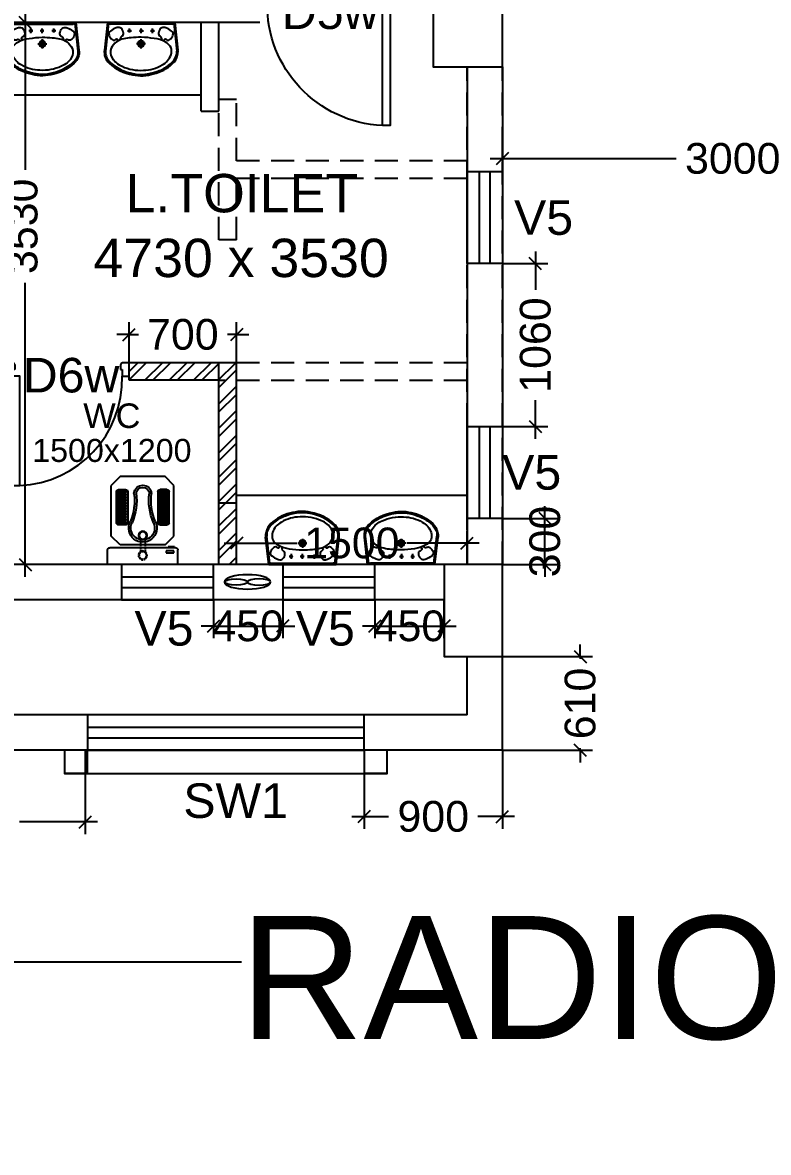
# Model space of a CAD drawing. Extents: x 6345096 to 6738923, y -6490958 to -6305885.
# Drawn here: x 6535916 to 6540771, y -6417014 to -6409655 of the extents above; entities that cross this region are included whole.
import ezdxf
from ezdxf.enums import TextEntityAlignment as Align

# ---------------------------------------------------------------- set-up
doc = ezdxf.new("R2010")
doc.units = 0
doc.header["$LTSCALE"] = 600
doc.header["$MEASUREMENT"] = 0
doc.header["$PDMODE"] = 35
doc.linetypes.add('HIDDEN', pattern=[0.375, 0.25, -0.125])
doc.layers.get('0').update_dxf_attribs({"linetype": 'CONTINUOUS'})
doc.layers.get('Defpoints').update_dxf_attribs({"linetype": 'CONTINUOUS'})
for name, color, linetype in [('chajja', 7, 'CONTINUOUS'), ('DIM-TEXT', 8, 'CONTINUOUS'), ('DOOR', 32, 'CONTINUOUS'), ('Ele Proje.', 7, 'CONTINUOUS'), ('Exaust', 8, 'CONTINUOUS'), ('Fixed Glass', 171, 'CONTINUOUS'), ('HS', 251, 'CONTINUOUS'), ('joinery', 7, 'CONTINUOUS'), ('LA-column', 3, 'CONTINUOUS'), ('Room Dim', 1, 'CONTINUOUS'), ('T Wall', 8, 'CONTINUOUS'), ('TEXT', 6, 'CONTINUOUS'), ('Toi-Euip', 8, 'CONTINUOUS'), ('toi-fix', 46, 'CONTINUOUS'), ('Toi. Wall Hat', 3, 'CONTINUOUS'), ('Walls', 7, 'CONTINUOUS'), ('WIN', 151, 'CONTINUOUS'), ('Working Dim', 5, 'CONTINUOUS')]:
    doc.layers.add(name, color=color, linetype=linetype)
doc.styles.add('ari', font='arial.ttf')
doc.styles.add('ARIAL', font='arial.ttf')
doc.styles.add('RT', font='romant.shx')
doc.dimstyles.new('int. dim', dxfattribs={"dimtxt": 200, "dimasz": 80, "dimexe": 80, "dimexo": 0, "dimgap": 70, "dimtad": 0, "dimdec": 0, "dimzin": 12, "dimdsep": 46, "dimtxsty": 'ari', "dimblk": 'OBLIQUE', "dimcen": 2, "dimdle": 80, "dimclrd": 256, "dimclre": 256, "dimclrt": 6, "dimadec": 0, "dimazin": 0, "dimtfac": 1, "dimtdec": 0, "dimtix": 1, "dimtmove": 2, "dimatfit": 3, "dimfxl": 1, "dimtolj": 1, "dimtzin": 0, "dimlwd": -1, "dimlwe": -1, "dimarcsym": 0})
doc.dimstyles.new('TEXT', dxfattribs={"dimscale": 0, "dimtxt": 600, "dimasz": 300, "dimexe": 300, "dimexo": 30, "dimgap": 50, "dimtad": 0, "dimdec": 0, "dimzin": 0, "dimdsep": 46, "dimtxsty": 'RT', "dimblk": 'OBLIQUE', "dimcen": 0.09, "dimdle": 300, "dimclrd": 256, "dimclre": 256, "dimclrt": 170, "dimadec": 0, "dimazin": 0, "dimtfac": 1, "dimtdec": 0, "dimtofl": 0, "dimtmove": 2, "dimatfit": 3, "dimfxl": 1, "dimfrac": 2, "dimtolj": 1, "dimtzin": 0, "dimlwd": -1, "dimlwe": -1, "dimarcsym": 0})

# ---------------------------------------------------------------- blocks, each defined once
blk = doc.blocks.new('_Oblique')
at = {"color": 0, "linetype": 'ByBlock', "lineweight": -2}
blk.add_line((-0.5, -0.5), (0.5, 0.5), dxfattribs=at)
blk = doc.blocks.new('*D258')
at = {"layer": 'Defpoints', "color": 0, "linetype": 'Continuous', "transparency": 16777216}
for p in [(6572959.3, -6417748.1), (6531899.4, -6418433.8, -2.1), (6572959.3, -6418963.8, -0.3)]:
    blk.add_point(p, dxfattribs=at)
at = {"layer": 'DIM-TEXT', "transparency": 16777216}
for p, q in [((6531899.4, -6418433.8), (6531899.4, -6417448.1)), ((6572959.3, -6418963.8), (6572959.3, -6417448.1)), ((6531599.4, -6417748.1), (6548138.2, -6417748.1)), ((6573259.3, -6417748.1), (6556720.5, -6417748.1))]:
    blk.add_line(p, q, dxfattribs=at)
at = {"layer": 'DIM-TEXT', "linetype": 'Continuous', "transparency": 16777216, "xscale": 300, "yscale": 300, "zscale": 300, "rotation": 180}
blk.add_blockref('_Oblique', (6531899.4, -6417748.1), dxfattribs=at)
at = {"layer": 'DIM-TEXT', "linetype": 'Continuous', "transparency": 16777216, "xscale": 300, "yscale": 300, "zscale": 300}
blk.add_blockref('_Oblique', (6572959.3, -6417748.1), dxfattribs=at)
at = {"layer": 'DIM-TEXT', "color": 170, "linetype": 'Continuous', "transparency": 16777216, "insert": (6552429.4, -6417748.1), "char_height": 750, "attachment_point": 5, "style": 'ari'}
blk.add_mtext('\\A1;{\\H1.067x;OPD - T.B. / C.D.}', dxfattribs=at)
blk = doc.blocks.new('*D262')
at = {"layer": 'Defpoints', "color": 0, "linetype": 'Continuous', "transparency": 16777216}
for p in [(6572959.5, -6413895.7, 5.8), (6532049.4, -6414394.7, -1), (6572959.5, -6415772.4)]:
    blk.add_point(p, dxfattribs=at)
at = {"layer": 'DIM-TEXT', "transparency": 16777216}
for p, q in [((6572959.5, -6413895.7), (6572959.5, -6416072.4)), ((6532049.4, -6414394.7), (6532049.4, -6416072.4)), ((6531749.4, -6415772.4), (6537340.4, -6415772.4)), ((6573259.5, -6415772.4), (6570917.2, -6415772.4))]:
    blk.add_line(p, q, dxfattribs=at)
at = {"layer": 'DIM-TEXT', "linetype": 'Continuous', "transparency": 16777216, "xscale": 300, "yscale": 300, "zscale": 300, "rotation": 180}
blk.add_blockref('_Oblique', (6532049.4, -6415772.4), dxfattribs=at)
at = {"layer": 'DIM-TEXT', "linetype": 'Continuous', "transparency": 16777216, "xscale": 300, "yscale": 300, "zscale": 300}
blk.add_blockref('_Oblique', (6572959.5, -6415772.4), dxfattribs=at)
at = {"layer": 'DIM-TEXT', "color": 170, "linetype": 'Continuous', "transparency": 16777216, "insert": (6554128.8, -6415995.2), "char_height": 750, "attachment_point": 5, "style": 'ari'}
blk.add_mtext('\\A1;{\\H1.067x;RADIOLOGY (X-RAY,FLUOROSCOPY & ULTRASOUND ROOMS)}', dxfattribs=at)
blk = doc.blocks.new('*D345')
at = {"layer": 'Defpoints', "color": 0, "transparency": 16777216}
for p in [(6538139.5, -6414394.7, 2.1), (6539039.5, -6414394.7, 5.1), (6538139.5, -6414826.2)]:
    blk.add_point(p, dxfattribs=at)
at = {"layer": 'Working Dim', "transparency": 16777216}
for p, q in [((6538139.5, -6414394.7), (6538139.5, -6414906.2)), ((6539039.5, -6414394.7), (6539039.5, -6414906.2)), ((6538059.5, -6414826.2), (6538298.9, -6414826.2)), ((6539119.5, -6414826.2), (6538880.1, -6414826.2))]:
    blk.add_line(p, q, dxfattribs=at)
at = {"layer": 'Working Dim', "transparency": 16777216, "xscale": 80, "yscale": 80, "zscale": 80, "rotation": 180}
blk.add_blockref('_Oblique', (6538139.5, -6414826.2), dxfattribs=at)
at = {"layer": 'Working Dim', "transparency": 16777216, "xscale": 80, "yscale": 80, "zscale": 80}
blk.add_blockref('_Oblique', (6539039.5, -6414826.2), dxfattribs=at)
at = {"layer": 'Working Dim', "color": 6, "transparency": 16777216, "insert": (6538589.5, -6414826.2), "char_height": 200, "attachment_point": 5, "style": 'ari'}
blk.add_mtext('\\A1;900', dxfattribs=at)
blk = doc.blocks.new('*D346')
at = {"layer": 'Defpoints', "color": 0, "transparency": 16777216}
for p in [(6539039.5, -6413784.7, 2.4), (6539039.5, -6414394.8, 5.1), (6539546.5, -6414394.8)]:
    blk.add_point(p, dxfattribs=at)
at = {"layer": 'Working Dim', "transparency": 16777216}
for p, q in [((6539546.5, -6413784.7), (6539546.5, -6413704.7)), ((6539039.5, -6413784.7), (6539626.5, -6413784.7)), ((6539546.5, -6413784.7), (6539546.5, -6413798.6)), ((6539039.5, -6414394.8), (6539626.5, -6414394.8)), ((6539546.5, -6414394.8), (6539546.5, -6414380.9)), ((6539546.5, -6414394.8), (6539546.5, -6414474.8))]:
    blk.add_line(p, q, dxfattribs=at)
at = {"layer": 'Working Dim', "transparency": 16777216, "xscale": 80, "yscale": 80, "zscale": 80}
for p, rotation in [((6539546.5, -6413784.7), 270), ((6539546.5, -6414394.8), 90)]:
    blk.add_blockref('_Oblique', p, dxfattribs=dict(at, rotation=rotation))
at = {"layer": 'Working Dim', "color": 6, "transparency": 16777216, "insert": (6539546.5, -6414089.7), "char_height": 200, "attachment_point": 5, "rotation": 90, "style": 'ari'}
blk.add_mtext('\\A1;610', dxfattribs=at)
blk = doc.blocks.new('*D744')
at = {"layer": 'Defpoints', "color": 0, "transparency": 16777216}
for p in [(6538809.4, -6413045.5), (6537309.4, -6413185.3, 1.7), (6538809.4, -6413184.7, 5.1)]:
    blk.add_point(p, dxfattribs=at)
at = {"layer": 'Working Dim', "transparency": 16777216}
for p, q in [((6537309.4, -6413185.3), (6537309.4, -6412965.5)), ((6538809.4, -6413184.7), (6538809.4, -6412965.5)), ((6537229.4, -6413045.5), (6537700.6, -6413045.5)), ((6538889.4, -6413045.5), (6538418.3, -6413045.5))]:
    blk.add_line(p, q, dxfattribs=at)
at = {"layer": 'Working Dim', "transparency": 16777216, "xscale": 80, "yscale": 80, "zscale": 80, "rotation": 180}
blk.add_blockref('_Oblique', (6537309.4, -6413045.5), dxfattribs=at)
at = {"layer": 'Working Dim', "transparency": 16777216, "xscale": 80, "yscale": 80, "zscale": 80}
blk.add_blockref('_Oblique', (6538809.4, -6413045.5), dxfattribs=at)
at = {"layer": 'Working Dim', "color": 6, "transparency": 16777216, "insert": (6538059.4, -6413045.5), "char_height": 200, "attachment_point": 5, "style": 'ari'}
blk.add_mtext('\\A1;1500', dxfattribs=at)
blk = doc.blocks.new('*D745')
at = {"layer": 'Defpoints', "color": 0, "transparency": 16777216}
for p in [(6539039.4, -6412884.7, 5.1), (6539316.7, -6412884.7), (6539039.4, -6413184.7)]:
    blk.add_point(p, dxfattribs=at)
at = {"layer": 'Working Dim', "transparency": 16777216}
for p, q in [((6539316.7, -6412884.7), (6539316.7, -6412804.7)), ((6539039.4, -6412884.7), (6539396.7, -6412884.7)), ((6539316.7, -6413184.7), (6539316.7, -6412884.7)), ((6539039.4, -6413184.7), (6539396.7, -6413184.7)), ((6539316.7, -6413184.7), (6539316.7, -6413264.7))]:
    blk.add_line(p, q, dxfattribs=at)
at = {"layer": 'Working Dim', "transparency": 16777216, "xscale": 80, "yscale": 80, "zscale": 80}
for p, rotation in [((6539316.7, -6412884.7), 270), ((6539316.7, -6413184.7), 90)]:
    blk.add_blockref('_Oblique', p, dxfattribs=dict(at, rotation=rotation))
at = {"layer": 'Working Dim', "color": 6, "transparency": 16777216, "insert": (6539316.7, -6413034.7), "char_height": 200, "attachment_point": 5, "rotation": 90, "style": 'ari'}
blk.add_mtext('\\A1;300', dxfattribs=at)
blk = doc.blocks.new('*D746')
at = {"layer": 'Defpoints', "color": 0, "transparency": 16777216}
for p in [(6539039.4, -6411224.9, 12.7), (6539254.6, -6411224.9), (6539039.4, -6412285.7, 5.1)]:
    blk.add_point(p, dxfattribs=at)
at = {"layer": 'Working Dim', "transparency": 16777216}
for p, q in [((6539254.6, -6411144.9), (6539254.6, -6411396.4)), ((6539039.4, -6411224.9), (6539334.6, -6411224.9)), ((6539254.6, -6412365.7), (6539254.6, -6412114.2)), ((6539039.4, -6412285.7), (6539334.6, -6412285.7))]:
    blk.add_line(p, q, dxfattribs=at)
at = {"layer": 'Working Dim', "transparency": 16777216, "xscale": 80, "yscale": 80, "zscale": 80}
for p, rotation in [((6539254.6, -6411224.9), 90), ((6539254.6, -6412285.7), 270)]:
    blk.add_blockref('_Oblique', p, dxfattribs=dict(at, rotation=rotation))
at = {"layer": 'Working Dim', "color": 6, "transparency": 16777216, "insert": (6539254.6, -6411755.3), "char_height": 200, "attachment_point": 5, "rotation": 90, "style": 'ari'}
blk.add_mtext('\\A1;1060', dxfattribs=at)
blk = doc.blocks.new('*D1104')
at = {"layer": 'Defpoints', "color": 0, "transparency": 16777216}
for p in [(6539039.4, -6410542.3, 5.1), (6542039.4, -6410540.7), (6542039.4, -6410542.3, 5.1)]:
    blk.add_point(p, dxfattribs=at)
at = {"layer": 'Working Dim', "transparency": 16777216}
for p, q in [((6539039.4, -6410542.3), (6539039.4, -6410460.7)), ((6542039.4, -6410542.3), (6542039.4, -6410460.7)), ((6538959.4, -6410540.7), (6540171.2, -6410540.7)), ((6542119.4, -6410540.7), (6540907.7, -6410540.7))]:
    blk.add_line(p, q, dxfattribs=at)
at = {"layer": 'Working Dim', "transparency": 16777216, "xscale": 80, "yscale": 80, "zscale": 80, "rotation": 180}
blk.add_blockref('_Oblique', (6539039.4, -6410540.7), dxfattribs=at)
at = {"layer": 'Working Dim', "transparency": 16777216, "xscale": 80, "yscale": 80, "zscale": 80}
blk.add_blockref('_Oblique', (6542039.4, -6410540.7), dxfattribs=at)
at = {"layer": 'Working Dim', "color": 6, "transparency": 16777216, "insert": (6540539.4, -6410540.7), "char_height": 200, "attachment_point": 5, "style": 'ari'}
blk.add_mtext('\\A1;3000', dxfattribs=at)
blk = doc.blocks.new('*D1232')
at = {"layer": 'Defpoints', "color": 0, "transparency": 16777216}
for p in [(6534749.4, -6414394.7, 2.1), (6536324.4, -6414394.7), (6536324.4, -6414860.8)]:
    blk.add_point(p, dxfattribs=at)
at = {"layer": 'Working Dim', "transparency": 16777216}
for p, q in [((6534749.4, -6414394.7), (6534749.4, -6414940.8)), ((6536324.4, -6414394.7), (6536324.4, -6414940.8)), ((6534669.4, -6414860.8), (6535176.9, -6414860.8)), ((6536404.4, -6414860.8), (6535896.9, -6414860.8))]:
    blk.add_line(p, q, dxfattribs=at)
at = {"layer": 'Working Dim', "transparency": 16777216, "xscale": 80, "yscale": 80, "zscale": 80, "rotation": 180}
blk.add_blockref('_Oblique', (6534749.4, -6414860.8), dxfattribs=at)
at = {"layer": 'Working Dim', "transparency": 16777216, "xscale": 80, "yscale": 80, "zscale": 80}
blk.add_blockref('_Oblique', (6536324.4, -6414860.8), dxfattribs=at)
at = {"layer": 'Working Dim', "color": 6, "transparency": 16777216, "insert": (6535536.9, -6414860.8), "char_height": 200, "attachment_point": 5, "style": 'ari'}
blk.add_mtext('\\A1;1575', dxfattribs=at)
blk = doc.blocks.new('*D1376')
at = {"layer": 'Defpoints', "color": 0, "transparency": 16777216}
for p in [(6537159.4, -6413414.7, 5.8), (6537609.4, -6413414.7, 5.8), (6537609.4, -6413585.4)]:
    blk.add_point(p, dxfattribs=at)
at = {"layer": 'Working Dim', "transparency": 16777216}
for p, q in [((6537159.4, -6413414.7), (6537159.4, -6413665.4)), ((6537609.4, -6413414.7), (6537609.4, -6413665.4)), ((6537159.4, -6413585.4), (6537079.4, -6413585.4)), ((6537159.4, -6413585.4), (6537609.4, -6413585.4)), ((6537609.4, -6413585.4), (6537689.4, -6413585.4))]:
    blk.add_line(p, q, dxfattribs=at)
at = {"layer": 'Working Dim', "transparency": 16777216, "xscale": 80, "yscale": 80, "zscale": 80}
blk.add_blockref('_Oblique', (6537159.4, -6413585.4), dxfattribs=at)
at = {"layer": 'Working Dim', "transparency": 16777216, "xscale": 80, "yscale": 80, "zscale": 80, "rotation": 180}
blk.add_blockref('_Oblique', (6537609.4, -6413585.4), dxfattribs=at)
at = {"layer": 'Working Dim', "color": 6, "transparency": 16777216, "insert": (6537384.4, -6413585.4), "char_height": 200, "attachment_point": 5, "style": 'ari'}
blk.add_mtext('\\A1;450', dxfattribs=at)
blk = doc.blocks.new('*D1377')
at = {"layer": 'Defpoints', "color": 0, "transparency": 16777216}
for p in [(6538209.4, -6413414.7, 5.8), (6538659.5, -6413414.7, 2.4), (6538659.5, -6413585.4)]:
    blk.add_point(p, dxfattribs=at)
at = {"layer": 'Working Dim', "transparency": 16777216}
for p, q in [((6538209.4, -6413414.7), (6538209.4, -6413665.4)), ((6538659.5, -6413414.7), (6538659.5, -6413665.4)), ((6538209.4, -6413585.4), (6538129.4, -6413585.4)), ((6538209.4, -6413585.4), (6538659.5, -6413585.4)), ((6538659.5, -6413585.4), (6538739.5, -6413585.4))]:
    blk.add_line(p, q, dxfattribs=at)
at = {"layer": 'Working Dim', "transparency": 16777216, "xscale": 80, "yscale": 80, "zscale": 80}
blk.add_blockref('_Oblique', (6538209.4, -6413585.4), dxfattribs=at)
at = {"layer": 'Working Dim', "transparency": 16777216, "xscale": 80, "yscale": 80, "zscale": 80, "rotation": 180}
blk.add_blockref('_Oblique', (6538659.5, -6413585.4), dxfattribs=at)
at = {"layer": 'Working Dim', "color": 6, "transparency": 16777216, "insert": (6538434.5, -6413585.4), "char_height": 200, "attachment_point": 5, "style": 'ari'}
blk.add_mtext('\\A1;450', dxfattribs=at)
blk = doc.blocks.new('A$C4D064DB7')
at = {"layer": 'Toi-Euip', "color": 8}
for p, q in [((-219.3, -1), (-239.3, 178)), ((-212.3, 5.4), (-232.3, 184.5)), ((0.9, 167), (0.9, 107.5)), ((212.2, 4.9), (232.3, 184.5)), ((219.2, -1), (239.3, 178)), ((-28.5, 137.9), (30, 137.9)), ((-204.6, 8.3), (200.4, 8.3)), ((-61.3, 51.7), (-86.8, 51.7)), ((-73.1, 68.7), (-73.1, 37.2)), ((11.1, 51.7), (-14.3, 51.7)), ((-0.6, 68.7), (-0.6, 37.2)), ((87.9, 51.7), (62.5, 51.7)), ((76.2, 63.6), (76.2, 37.2)), ((-219.3, -1), (219.2, -1))]:
    blk.add_line(p, q, dxfattribs=at)
for centre, radius in [((0.9, 137.9), 20.9), ((0.9, 137.9), 15), ((0.9, 137.9), 10.5), ((-73.1, 51.7), 6.23), ((-0.6, 51.7), 6.23), ((76.2, 51.7), 6.23)]:
    blk.add_circle(centre, radius, dxfattribs=at)
for centre, radius, start, end in [((-15, 63.3), 278.1, 103.68007, 133.11994), ((-52.1, 129.5), 194.1, 106.98939, 130.68541), ((-12.7, 69.4), 239.9, 90.51874, 121.0564), ((0.4, 42.8), 293.4, 66.19508, 111.84971), ((-3.7, 79.1), 265.8, 77.13905, 106.85156), ((4.5, 21.6), 288.4, 65.41071, 93.84539), ((11, 56.9), 284.8, 46.38455, 81.02297), ((17.4, 64.4), 266.9, 46.21733, 67.66735), ((-135.9, 190.3), 102.7, 132.34, 168.55208), ((-156.9, 191.3), 75.7, 146.79114, 185.14021), ((-115.7, 175.3), 119.3, 121.84149, 151.21457), ((-79.5, 166.9), 122.1, 117.7975, 160.69461), ((74.5, 158), 135.4, 31.86033, 68.31323), ((131.4, 192.6), 68.8, 336.77794, 32.40806), ((140.9, 188.9), 91.5, 357.2238, 48.08952), ((143.8, 190.8), 96.4, 352.39424, 48.61688), ((-159.3, 187.8), 80.7, 163.23918, 186.99591), ((-105.8, 184.4), 91.8, 165.58544, 192.65463), ((-124.3, 195.5), 77.6, 203.69295, 246.38132), ((98.1, 210.4), 106.4, 278.02022, 335.02213), ((-188.7, 72.6), 20.1, 152.49081, 243.19095), ((-154.2, 64.6), 55.1, 124.96691, 161.64959), ((-174.7, 96.4), 17.3, 50.46419, 129.5358), ((-157.9, 115.7), 8.33, 226.04031, 306.10739), ((-73.6, 263.8), 161.7, 239.59023, 265.97193), ((-156.5, 116.7), 8.45, 294.51045, 30.32874), ((-126.4, 102.5), 8.28, 83.15264, 217.30389), ((-110.1, 109.7), 26, 208.27151, 253.61398), ((-144.2, 69.4), 30.9, 343.96544, 29.92088), ((33.5, 869.5), 776.1, 261.22276, 267.52001), ((-3.1, 803.8), 709.6, 270.24313, 275.54823), ((44.3, 384), 287.3, 274.2321, 283.82674), ((146.2, 69.4), 30.9, 150.07912, 196.03456), ((112.1, 109.7), 26, 286.38602, 331.72849), ((129.6, 102.2), 7.16, 318.29837, 78.68026), ((157.9, 115.9), 7.49, 165.15228, 247.93068), ((159.9, 115.7), 8.33, 233.89261, 313.95969), ((176.7, 96.4), 17.3, 50.4642, 129.53581), ((156.2, 64.6), 55.1, 18.35041, 55.03309), ((190.7, 72.6), 20.1, 296.80905, 27.50919), ((-200, -15.1), 23.9, 101.14513, 143.7785), ((-120.2, 149.2), 122.2, 230.59825, 250.41359), ((-145.6, 63.1), 33, 241.91921, 291.35614), ((-161, 71.5), 47.7, 305.0585, 347.19296), ((163, 71.5), 47.7, 192.80704, 234.9415), ((147.6, 63.1), 33, 248.64386, 298.08079), ((122.2, 149.2), 122.2, 289.58641, 309.40175), ((199.8, -16.6), 24.9, 38.74871, 88.57964)]:
    blk.add_arc(centre, radius, start, end, dxfattribs=at)
blk = doc.blocks.new('A$C153C7E87')
at = {"layer": 'Exaust', "color": 10, "extrusion": (0, 0, -1)}
for centre, major_axis, ratio in [((0, 0), (150.2, 0.1), 0.312125), ((-75.1, 0), (75.1, 0), 0.271389)]:
    blk.add_ellipse(centre, major_axis=major_axis, ratio=ratio, start_param=3.141593, end_param=9.424778, dxfattribs=at)
at = {"layer": 'Exaust', "color": 10}
blk.add_ellipse((75.1, 0), major_axis=(75.1, 0), ratio=0.271389, dxfattribs=at)
blk = doc.blocks.new('Z$W@#1841')
at = {"layer": 'DOOR'}
for p, q in [((-267.6, -167.4), (-317.3, -167.4)), ((-317.3, -167.4), (-317.3, -267.4)), ((-267.6, -217.9), (-267.6, -167.4)), ((-254.1, -217.9), (-267.6, -217.9)), ((-254.1, -253.9), (-254.1, -217.9)), ((519.5, -253.9), (519.5, -217.9)), ((519.5, -217.9), (533, -217.9)), ((533, -217.9), (533, -167.4)), ((533, -167.4), (582.7, -167.4)), ((582.7, -167.4), (582.7, -267.4)), ((-317.3, -267.4), (-267.6, -267.4)), ((-267.6, -267.4), (-267.6, -265.2)), ((-254.1, -253.9), (-256.3, -253.9)), ((519.5, -253.9), (521.7, -253.9)), ((533, -267.4), (533, -265.2)), ((582.7, -267.4), (533, -267.4))]:
    blk.add_line(p, q, dxfattribs=at)
blk.add_lwpolyline([(482.5, 633.2), (482.5, -167.4), (533, -167.4), (533, 633.2)], close=True, dxfattribs=at)
at = {"layer": 'DOOR', "color": 145}
blk.add_arc((518.4, -152.1), 786.1, 92.61772, 181.11293, dxfattribs=at)
at = {"layer": 'DOOR'}
for centre, start, end in [((-267.6, -253.9), 270, 0), ((533, -253.9), 180, 270)]:
    blk.add_arc(centre, 11.2, start, end, dxfattribs=at)
blk = doc.blocks.new('A$C37B60793')
at = {"layer": 'toi-fix', "color": 8}
for p, q in [((0, 303.1), (127, 303.1)), ((0, -306.5), (0, 303.1)), ((146, -287.4), (146, 284.1)), ((171.2, 195), (247.4, 271.2)), ((247.4, 271.2), (685.9, 271.2)), ((343.3, 148.1), (343.3, 207.9)), ((358.5, 218.7), (358.5, 139.2)), ((369.5, 218.7), (358.5, 218.7)), ((362.3, 226.9), (630.5, 226.9)), ((369.5, 139.2), (369.5, 218.7)), ((382.7, 218.7), (382.7, 139.2)), ((393.7, 218.7), (382.7, 218.7)), ((393.7, 139.2), (393.7, 218.7)), ((406.9, 218.7), (406.9, 139.2)), ((417.9, 218.7), (406.9, 218.7)), ((417.9, 139.2), (417.9, 218.7)), ((431, 218.7), (431, 139.2)), ((442.1, 218.7), (431, 218.7)), ((442.1, 139.2), (442.1, 218.7)), ((455.2, 218.7), (455.2, 139.2)), ((466.3, 218.7), (455.2, 218.7)), ((466.3, 139.2), (466.3, 218.7)), ((479.4, 218.7), (479.4, 139.2)), ((490.5, 218.7), (479.4, 218.7)), ((490.5, 139.2), (490.5, 218.7)), ((503.6, 218.7), (503.6, 139.2)), ((514.6, 218.7), (503.6, 218.7)), ((514.6, 139.2), (514.6, 218.7)), ((527.8, 218.7), (527.8, 139.2)), ((538.8, 218.7), (527.8, 218.7)), ((538.8, 139.2), (538.8, 218.7)), ((552, 218.7), (552, 139.2)), ((563, 218.7), (552, 218.7)), ((563, 139.2), (563, 218.7)), ((576.2, 218.7), (576.2, 139.2)), ((587.2, 218.7), (576.2, 218.7)), ((587.2, 139.2), (587.2, 218.7)), ((600.4, 218.7), (600.4, 139.2)), ((611.4, 218.7), (600.4, 218.7)), ((611.4, 139.2), (611.4, 218.7)), ((624.5, 218.7), (624.5, 139.2)), ((635.6, 218.7), (624.5, 218.7)), ((635.6, 139.2), (635.6, 218.7)), ((649.5, 207.9), (649.5, 148.1)), ((762.1, 195), (685.9, 271.2)), ((171.2, -195.4), (171.2, 195)), ((358.5, 139.2), (369.5, 139.2)), ((630.5, 129.1), (362.3, 129.1)), ((382.7, 139.2), (393.7, 139.2)), ((406.9, 139.2), (417.9, 139.2)), ((431, 139.2), (442.1, 139.2)), ((455.2, 139.2), (466.3, 139.2)), ((479.4, 139.2), (490.5, 139.2)), ((503.6, 139.2), (514.6, 139.2)), ((527.8, 139.2), (538.8, 139.2)), ((552, 139.2), (563, 139.2)), ((576.2, 139.2), (587.2, 139.2)), ((600.4, 139.2), (611.4, 139.2)), ((624.5, 139.2), (635.6, 139.2)), ((762.1, -195.4), (762.1, 195)), ((171.2, -195.4), (247.4, -271.6)), ((343.3, -151.5), (343.3, -211.2)), ((358.5, -222), (358.5, -142.6)), ((358.5, -142.6), (369.5, -142.6)), ((630.5, -132.4), (362.3, -132.4)), ((369.5, -142.6), (369.5, -222)), ((382.7, -222), (382.7, -142.6)), ((382.7, -142.6), (393.7, -142.6)), ((393.7, -142.6), (393.7, -222)), ((406.9, -222), (406.9, -142.6)), ((406.9, -142.6), (417.9, -142.6)), ((417.9, -142.6), (417.9, -222)), ((431, -222), (431, -142.6)), ((431, -142.6), (442.1, -142.6)), ((442.1, -142.6), (442.1, -222)), ((455.2, -222), (455.2, -142.6)), ((455.2, -142.6), (466.3, -142.6)), ((466.3, -142.6), (466.3, -222)), ((479.4, -222), (479.4, -142.6)), ((479.4, -142.6), (490.5, -142.6)), ((490.5, -142.6), (490.5, -222)), ((503.6, -222), (503.6, -142.6)), ((503.6, -142.6), (514.6, -142.6)), ((514.6, -142.6), (514.6, -222)), ((527.8, -222), (527.8, -142.6)), ((527.8, -142.6), (538.8, -142.6)), ((538.8, -142.6), (538.8, -222)), ((552, -222), (552, -142.6)), ((552, -142.6), (563, -142.6)), ((563, -142.6), (563, -222)), ((576.2, -222), (576.2, -142.6)), ((576.2, -142.6), (587.2, -142.6)), ((587.2, -142.6), (587.2, -222)), ((600.4, -222), (600.4, -142.6)), ((600.4, -142.6), (611.4, -142.6)), ((611.4, -142.6), (611.4, -222)), ((624.5, -222), (624.5, -142.6)), ((624.5, -142.6), (635.6, -142.6)), ((635.6, -142.6), (635.6, -222)), ((649.5, -211.2), (649.5, -151.5)), ((685.9, -271.6), (762.1, -195.4)), ((117.8, -205), (100.3, -205)), ((100.3, -205), (100.3, -270.7)), ((100.3, -270.7), (117.8, -270.7)), ((117.8, -270.7), (117.8, -205)), ((153.7, -221.4), (147.5, -221.4)), ((147.5, -221.4), (147.5, -276.8)), ((147.5, -276.8), (153.7, -276.8)), ((153.7, -276.8), (153.7, -221.4)), ((247.4, -271.6), (685.9, -271.6)), ((369.5, -222), (358.5, -222)), ((362.3, -230.3), (630.5, -230.3)), ((393.7, -222), (382.7, -222)), ((417.9, -222), (406.9, -222)), ((442.1, -222), (431, -222)), ((466.3, -222), (455.2, -222)), ((490.5, -222), (479.4, -222)), ((514.6, -222), (503.6, -222)), ((538.8, -222), (527.8, -222)), ((563, -222), (552, -222)), ((587.2, -222), (576.2, -222)), ((611.4, -222), (600.4, -222)), ((635.6, -222), (624.5, -222)), ((0, -306.5), (127, -306.5))]:
    blk.add_line(p, q, dxfattribs=at)
at = {"layer": 'toi-fix', "color": 8, "linetype": 'HIDDEN', "ltscale": 0.1}
for p, q in [((219.3, 19), (111.7, 19)), ((219.3, -22.3), (111.7, -22.3))]:
    blk.add_line(p, q, dxfattribs=at)
at = {"layer": 'toi-fix', "color": 8, "extrusion": (0, 0, -1)}
for centre, major_axis, start_param, end_param in [((127, 284.1), (-13.5, -13.5), 2.356194, 3.926991), ((362.3, 207.9), (13.5, -13.5), 2.356194, 3.926991), ((630.5, 207.9), (-13.5, -13.5), 2.356194, 3.926991), ((316.3, -1.7), (0, -122.2), -0.449608, 3.591264), ((316.3, -1.7), (0, -103.2), -0.449671, 3.591202), ((362.3, 148.1), (-13.5, -13.5), -0.785398, 0.785398), ((554, 536.4), (-11.6, -466), -0.160496, 0.3824), ((630.5, 148.1), (-13.5, -13.5), 3.926991, 5.497787), ((251.3, -1.7), (-26.9, -26.9), 0.785398, 7.068583), ((251.3, -1.7), (-22.5, -22.5), 0.785398, 7.068583), ((554, 536.4), (-29.4, -484.3), -0.19615, 0.346746), ((611.1, -1.7), (40.6, -40.6), 4.005105, 6.990469), ((611.1, -1.7), (-54, -54), 2.434309, 5.419673), ((554, -539.7), (29.4, -484.3), 2.794864, 3.33776), ((554, -539.7), (11.6, -466), 2.7592, 3.302095), ((362.3, -151.5), (13.5, -13.5), 2.356194, 3.926991), ((630.5, -151.5), (13.5, -13.5), 3.926991, 5.497787), ((127, -287.4), (13.5, -13.5), 5.497787, 7.068583), ((362.3, -211.2), (-13.5, -13.5), -0.785398, 0.785398), ((630.5, -211.2), (13.5, -13.5), 5.497787, 7.068583)]:
    blk.add_ellipse(centre, major_axis=major_axis, ratio=1, start_param=start_param, end_param=end_param, dxfattribs=at)
at = {"layer": 'toi-fix', "color": 8, "linetype": 'HIDDEN', "ltscale": 0.1, "extrusion": (0, 0, -1)}
for major_axis, start_param, end_param in [((26.9, -26.9), 2.356194490188911, 8.639379797368496), ((22.5, -22.5), 2.356194490188169, 8.639379797367756)]:
    blk.add_ellipse((79.7, -1.7), major_axis=major_axis, ratio=1, start_param=start_param, end_param=end_param, dxfattribs=at)
blk = doc.blocks.new('*D1843')
at = {"layer": 'Defpoints', "color": 0, "transparency": 16777216}
for p in [(6535933.4, -6409654.9), (6536323.9, -6409654.9, 2.4), (6536007.4, -6413184.9, 2.4)]:
    blk.add_point(p, dxfattribs=at)
at = {"layer": 'Working Dim', "transparency": 16777216}
for p, q in [((6535933.4, -6409574.9), (6535933.4, -6410613.6)), ((6536323.9, -6409654.9), (6535853.4, -6409654.9)), ((6535933.4, -6413264.9), (6535933.4, -6411350)), ((6536007.4, -6413184.9), (6535853.4, -6413184.9))]:
    blk.add_line(p, q, dxfattribs=at)
at = {"layer": 'Working Dim', "transparency": 16777216, "xscale": 80, "yscale": 80, "zscale": 80}
for p, rotation in [((6535933.4, -6409654.9), 90), ((6535933.4, -6413184.9), 270)]:
    blk.add_blockref('_Oblique', p, dxfattribs=dict(at, rotation=rotation))
at = {"layer": 'Working Dim', "color": 6, "transparency": 16777216, "insert": (6535914.3, -6410981.8), "char_height": 200, "attachment_point": 5, "rotation": 90, "style": 'ari'}
blk.add_mtext('\\A1;3530', dxfattribs=at)
blk = doc.blocks.new('*D1846')
at = {"layer": 'Defpoints', "color": 0, "transparency": 16777216}
for p in [(6537309.4, -6411686.7), (6536609.4, -6411869.9, 2.4), (6537309.4, -6411869.9, 2.4)]:
    blk.add_point(p, dxfattribs=at)
at = {"layer": 'Working Dim', "transparency": 16777216}
for p, q in [((6536609.4, -6411869.9), (6536609.4, -6411606.7)), ((6537309.4, -6411869.9), (6537309.4, -6411606.7)), ((6536609.4, -6411686.7), (6536529.4, -6411686.7)), ((6536609.4, -6411686.7), (6536669.6, -6411686.7)), ((6537309.4, -6411686.7), (6537249.2, -6411686.7)), ((6537309.4, -6411686.7), (6537389.4, -6411686.7))]:
    blk.add_line(p, q, dxfattribs=at)
at = {"layer": 'Working Dim', "transparency": 16777216, "xscale": 80, "yscale": 80, "zscale": 80}
blk.add_blockref('_Oblique', (6536609.4, -6411686.7), dxfattribs=at)
at = {"layer": 'Working Dim', "transparency": 16777216, "xscale": 80, "yscale": 80, "zscale": 80, "rotation": 180}
blk.add_blockref('_Oblique', (6537309.4, -6411686.7), dxfattribs=at)
at = {"layer": 'Working Dim', "color": 6, "transparency": 16777216, "insert": (6536959.4, -6411686.7), "char_height": 200, "attachment_point": 5, "style": 'ari'}
blk.add_mtext('\\A1;700', dxfattribs=at)
blk = doc.blocks.new('A$C2CD672AE')
at = {"layer": 'Ele Proje.', "color": 8, "linetype": 'HIDDEN', "elevation": 2.1}
for points in [[(5870.1, 42029.2), (5870.1, 41879.2), (6020.1, 41879.2), (6020.1, 42029.2)], [(7820.1, 42029.2), (7820.1, 41879.2), (7970.1, 41879.2), (7970.1, 42029.2)]]:
    blk.add_lwpolyline(points, dxfattribs=at)
at = {"layer": 'Fixed Glass', "color": 8, "linetype": 'HIDDEN', "elevation": 2.1}
for points in [[(6020.1, 42029.2), (7820.1, 42029.2), (7820.1, 42259.2), (6020.1, 42259.2)], [(6020.1, 42110.5), (7820.1, 42110.5), (7820.1, 42177.8), (6020.1, 42177.8)]]:
    blk.add_lwpolyline(points, close=True, dxfattribs=at)
at = {"layer": 'T Wall', "color": 8, "linetype": 'HIDDEN'}
for p, q in [((6875.1, 45353.6, 1.7), (6875.1, 46268.6, 1.7)), ((6990.1, 46268.6, 1.7), (6875.1, 46268.6, 1.7)), ((6990.1, 45868.6, 1.7), (6990.1, 46268.6, 1.7)), ((8490.1, 45868.6, 1.7), (6990.1, 45868.6, 1.7)), ((6990.1, 45353.6, 1.7), (6990.1, 45753.6, 1.7)), ((8490.1, 45753.6, 1.7), (6990.1, 45753.6, 1.7)), ((6990.1, 45353.6, 1.7), (6875.1, 45353.6, 1.7)), ((6875.1, 44438.6, 1.7), (6875.1, 44553.6, 1.7)), ((8490.1, 44553.6, 1.7), (6875.1, 44553.6, 1.7)), ((8490.1, 44438.6, 1.7), (6875.1, 44438.6, 1.7)), ((6875.1, 43238.6, 1.7), (6875.1, 43638.6, 1.7)), ((6990.1, 43638.6, 1.7), (6875.1, 43638.6, 1.7)), ((6990.1, 43238.6, 1.7), (6990.1, 43638.6, 1.7))]:
    blk.add_line(p, q, dxfattribs=at)
at = {"layer": 'Walls', "color": 8, "linetype": 'HIDDEN'}
for p, q in [((8490.1, 43239.2), (8490.1, 46481.6)), ((8720.1, 43239.2), (8720.1, 46481.6)), ((8340.1, 43239.2), (3759.9, 43239.2)), ((8340.1, 43009.2), (3529.9, 43009.2)), ((8490.1, 42259.2), (8490.1, 42639.2)), ((8720.1, 42029.1), (8720.1, 42639.2)), ((8490.1, 42259.2), (1960, 42259.2)), ((8720.1, 42029.2), (1730, 42029.2))]:
    blk.add_line(p, q, dxfattribs=at)

msp = doc.modelspace()

# ---------------------------------------------------------------- hatches: boundary and pattern name
at = {"layer": 'Toi. Wall Hat'}
h = msp.add_hatch(dxfattribs=at)
h.set_pattern_fill('ANSI32', color=10, scale=300, style=0)
h.set_pattern_definition([(45, (6534079.39, -6413184.92), (-79.5495, 79.5495), []), (45, (6534132.42, -6413184.92), (-79.5495, 79.5495), [])])
h.paths.add_polyline_path([(6534664.388, -6411869.92), (6534079.388, -6411869.92), (6534079.388, -6411984.92), (6534664.388, -6411984.92)])
h.paths.add_polyline_path([(6535694.388, -6411984.92), (6535809.388, -6411984.92), (6535809.388, -6411869.92), (6535464.388, -6411869.92), (6535464.388, -6411958.793), (6535464.388, -6411984.92), (6535579.388, -6411984.92), (6535579.388, -6413184.92), (6535694.388, -6413184.92)])
h.paths.add_polyline_path([(6537309.388, -6411869.92), (6536609.388, -6411869.92), (6536609.388, -6411984.92), (6537194.388, -6411984.92), (6537194.388, -6413184.92), (6537309.388, -6413184.92)])

# ---------------------------------------------------------------- linework, layer by layer
at = {"layer": 'chajja', "color": 8}
msp.add_line((6536339.524, -6414544.741), (6538139.524, -6414544.741), dxfattribs=at)
at = {"layer": 'Ele Proje.', "elevation": 2.092}
for points in [[(6536189.524, -6414394.742), (6536189.524, -6414544.741), (6536339.524, -6414544.741), (6536339.524, -6414394.742)], [(6538139.524, -6414394.742), (6538139.524, -6414544.741), (6538289.524, -6414544.741), (6538289.524, -6414394.742)]]:
    msp.add_lwpolyline(points, dxfattribs=at)
at = {"layer": 'Fixed Glass', "elevation": 2.092}
for points in [[(6536339.524, -6414394.742), (6538139.524, -6414394.742), (6538139.524, -6414164.742), (6536339.524, -6414164.741)], [(6536339.524, -6414313.401), (6538139.524, -6414313.401), (6538139.524, -6414246.083), (6536339.524, -6414246.083)]]:
    msp.add_lwpolyline(points, close=True, dxfattribs=at)
at = {"layer": 'LA-column', "color": 2}
for points, elevation in [([(6539039.524, -6409942.275), (6539039.524, -6409342.275), (6538589.524, -6409342.275), (6538589.524, -6409942.275)], 4.276), ([(6539039.524, -6413784.704), (6539039.524, -6413184.704), (6538659.524, -6413184.704), (6538659.524, -6413784.704)], 2.39)]:
    msp.add_lwpolyline(points, close=True, dxfattribs=dict(at, elevation=elevation))
at = {"layer": 'T Wall', "color": 6, "linetype": 'Continuous'}
for p, q in [((6537079.388, -6410231.628, 9.612), (6537079.388, -6409654.92, 9.612)), ((6537194.388, -6410231.628, 9.612), (6537194.388, -6409654.92, 9.612)), ((6537079.388, -6410231.628, 9.612), (6537194.388, -6410231.628, 9.612)), ((6537309.388, -6411869.92, 2.39), (6536609.388, -6411869.92, 2.39)), ((6536609.388, -6411984.92, 2.39), (6536609.388, -6411869.92, 2.39)), ((6537309.388, -6413184.92, 2.39), (6537309.388, -6411869.92, 2.39)), ((6537194.388, -6411984.92, 2.39), (6536609.388, -6411984.92, 2.39)), ((6537194.388, -6413184.92, 2.39), (6537194.388, -6411984.92, 2.39))]:
    msp.add_line(p, q, dxfattribs=at)
at = {"layer": 'toi-fix'}
for p, q in [((6537079.388, -6410127.021, 2.39), (6535694.388, -6410127.021, 2.39)), ((6538809.524, -6412734.903, 2.39), (6537309.388, -6412734.903, 2.39))]:
    msp.add_line(p, q, dxfattribs=at)
at = {"layer": 'Walls'}
for p, q in [((6537459.524, -6409654.92, 4.276), (6534079.388, -6409654.92, 2.39)), ((6538809.524, -6409942.275, 4.276), (6538809.524, -6413184.92, 2.39)), ((6539039.524, -6409942.275, 4.276), (6539039.524, -6413184.903, 2.39)), ((6538659.524, -6413184.92, 2.39), (6534079.388, -6413184.92, 2.39)), ((6538659.524, -6413414.92, 2.39), (6533849.388, -6413414.92, 2.39))]:
    msp.add_line(p, q, dxfattribs=at)
at = {"layer": 'Walls', "linetype": 'Continuous'}
for p, q in [((6538809.524, -6414164.742), (6538809.524, -6413784.742)), ((6539039.524, -6414394.758), (6539039.524, -6413784.742)), ((6538809.524, -6414164.742), (6532279.389, -6414164.742)), ((6539039.524, -6414394.742), (6532049.389, -6414394.742))]:
    msp.add_line(p, q, dxfattribs=at)
at = {"layer": 'WIN', "linetype": 'Continuous', "elevation": 12.652}
for points in [[(6538809.524, -6411224.915), (6538809.524, -6410624.915), (6539039.524, -6410624.915), (6539039.524, -6411224.915)], [(6538890.865, -6411224.915), (6538890.865, -6410624.915), (6538958.183, -6410624.915), (6538958.183, -6411224.915)]]:
    msp.add_lwpolyline(points, close=True, dxfattribs=at)
at = {"layer": 'WIN', "linetype": 'Continuous'}
for points in [[(6538809.524, -6412884.742), (6538809.524, -6412284.742), (6539039.524, -6412284.742), (6539039.524, -6412884.742)], [(6538890.865, -6412884.742), (6538890.865, -6412284.742), (6538958.183, -6412284.742), (6538958.183, -6412884.742)], [(6536559.434, -6413414.673), (6537159.434, -6413414.673), (6537159.434, -6413184.673), (6536559.434, -6413184.673)], [(6537609.434, -6413414.673), (6538209.434, -6413414.673), (6538209.434, -6413184.673), (6537609.434, -6413184.673)], [(6536559.434, -6413333.332), (6537159.434, -6413333.332), (6537159.434, -6413266.014), (6536559.434, -6413266.014)], [(6537609.434, -6413333.332), (6538209.434, -6413333.332), (6538209.434, -6413266.014), (6537609.434, -6413266.014)]]:
    msp.add_lwpolyline(points, close=True, dxfattribs=at)

# ---------------------------------------------------------------- block references
at = {"layer": 'DOOR', "linetype": 'Continuous', "xscale": -1, "rotation": 180}
msp.add_blockref('Z$W@#1841', (6537776.808, -6409692.328, 9.407), dxfattribs=at)
at = {"layer": 'DOOR', "linetype": 'Continuous', "xscale": 0.8887360580265522, "yscale": 0.8887360580265522, "zscale": 0.8887360580265522, "rotation": 180}
msp.add_blockref('Z$W@#1841', (6536327.269, -6412107.575, 2.39), dxfattribs=at)
at = {"layer": 'Exaust', "linetype": 'Continuous', "rotation": 180}
msp.add_blockref('A$C153C7E87', (6537380.771, -6413298.123, 2.39), dxfattribs=at)
at = {"layer": 'HS'}
msp.add_blockref('A$C2CD672AE', (6530319.294, -6456423.902, 8.17), dxfattribs=at)
at = {"layer": 'toi-fix', "xscale": -1, "rotation": 180}
msp.add_blockref('A$C4D064DB7', (6536043.864, -6409655.933, 7.521), dxfattribs=at)
at = {"layer": 'toi-fix', "rotation": 180}
msp.add_blockref('A$C4D064DB7', (6536687.891, -6409655.933, 7.521), dxfattribs=at)
at = {"layer": 'toi-fix', "color": 7, "xscale": 0.7511875331401825, "yscale": 0.7511875331401825, "zscale": 0.7511875331401825, "rotation": 90}
msp.add_blockref('A$C37B60793', (6536697.18, -6413184.879, 3.086), dxfattribs=at)
at = {"layer": 'toi-fix'}
msp.add_blockref('A$C4D064DB7', (6537737.442, -6413183.906, 7.521), dxfattribs=at)
at = {"layer": 'toi-fix', "xscale": -1}
msp.add_blockref('A$C4D064DB7', (6538381.47, -6413183.906, 7.521), dxfattribs=at)

# ---------------------------------------------------------------- texts
at = {"layer": 'joinery', "style": 'ari'}
for s, p in [('D5w', (6537918.252, -6409696.648, 4.276)), ('V5', (6539307.911, -6411037.274, 3.086)), ('D6w', (6536231.517, -6412063.882, 2.39)), ('V5', (6539230.473, -6412697.1, -9.566)), ('V5', (6536836.647, -6413712.666)), ('V5', (6537886.647, -6413712.666)), ('SW1', (6537303.091, -6414835.157, 5.827))]:
    msp.add_text(s, height=225, dxfattribs=at).set_placement(p, align=Align.CENTER)
at = {"layer": 'Room Dim', "style": 'ARIAL'}
for s, height, p in [('4730 x 3530', 250, (6537338.737, -6411312.528, 3.086)), ('1500x1200', 150, (6536497.309, -6412516.593, 2.39))]:
    msp.add_text(s, height=height, dxfattribs=at).set_placement(p, align=Align.CENTER)
at = {"layer": 'TEXT', "color": 7, "style": 'ARIAL'}
for s, height, p in [('L.TOILET', 250, (6537343.512, -6410890.781, 3.086)), ('WC', 160, (6536497.309, -6412295.483, 2.39))]:
    msp.add_text(s, height=height, dxfattribs=at).set_placement(p, align=Align.CENTER)

# ---------------------------------------------------------------- dimensions: what is measured, and where the dimension line sits
at = {"layer": 'DIM-TEXT', "linetype": 'Continuous'}
dim = msp.add_linear_dim(base=(6572959.527, -6415772.438, 1.031), p1=(6532049.389, -6414394.742), p2=(6572959.527, -6413895.727, 6.851), angle=180, text='{\\H1.067x;RADIOLOGY (X-RAY,FLUOROSCOPY & ULTRASOUND ROOMS)}', dimstyle='TEXT', override={"dimscale": 1, "dimtxt": 750, "dimexo": 0, "dimtxsty": 'ari'}, dxfattribs=at)
dim.commit()
dim.dimension.update_dxf_attribs({"geometry": '*D262', "text_midpoint": (6554128.813, -6415995.243, 1.031), "dimtype": 160})
dim = msp.add_linear_dim(base=(6572959.349, -6417748.105, 2.092), p1=(6531899.389, -6418433.761), p2=(6572959.349, -6418963.755, 1.743), text='{\\H1.067x;OPD - T.B. / C.D.}', dimstyle='TEXT', override={"dimscale": 1, "dimtxt": 750, "dimexo": 0, "dimtxsty": 'ari'}, dxfattribs=at)
dim.commit()
dim.dimension.update_dxf_attribs({"geometry": '*D258', "text_midpoint": (6552429.369, -6417748.105, 2.092)})
at = {"layer": 'Working Dim', "color": 6}
dim = msp.add_linear_dim(base=(6535933.387, -6409654.92), p1=(6536007.371, -6413184.92, 2.39), p2=(6536323.873, -6409654.92, 2.39), angle=90, dimstyle='int. dim', override={"dimtxt": 200, "dimarcsym": 1}, dxfattribs=at)
dim.commit()
dim.dimension.update_dxf_attribs({"geometry": '*D1843', "text_midpoint": (6535914.26, -6410981.804), "dimtype": 160})
for base, p1, p2, picture, middle in [((6542039.437, -6410540.678), (6539039.434, -6410542.275, 5.131), (6542039.437, -6410542.275, 5.131), '*D1104', (6540539.435, -6410540.678)), ((6537309.388, -6411686.74), (6536609.388, -6411869.92, 2.39), (6537309.388, -6411869.92, 2.39), '*D1846', (6536959.388, -6411686.74)), ((6538809.433, -6413045.549), (6537309.433, -6413185.272, 1.698), (6538809.433, -6413184.741, 5.131), '*D744', (6538059.433, -6413045.549)), ((6537609.434, -6413585.4), (6537159.434, -6413414.673, 5.835), (6537609.434, -6413414.673, 5.835), '*D1376', (6537384.434, -6413585.4)), ((6538659.524, -6413585.4), (6538209.434, -6413414.673, 5.835), (6538659.524, -6413414.673, 2.39), '*D1377', (6538434.479, -6413585.4)), ((6536324.382, -6414860.757), (6534749.389, -6414394.742, 2.092), (6536324.382, -6414394.742), '*D1232', (6535536.885, -6414860.757)), ((6538139.524, -6414826.214), (6539039.524, -6414394.742, 5.131), (6538139.524, -6414394.742, 2.092), '*D345', (6538589.524, -6414826.214))]:
    dim = msp.add_linear_dim(base=base, p1=p1, p2=p2, dimstyle='int. dim', override={"dimtxt": 200, "dimarcsym": 1}, dxfattribs=at)
    dim.commit()
    dim.dimension.update_dxf_attribs({"geometry": picture, "text_midpoint": middle})
dim = msp.add_linear_dim(base=(6539254.581, -6411224.915), p1=(6539039.434, -6412285.742, 5.131), p2=(6539039.434, -6411224.915, 12.652), angle=90, text='1060', dimstyle='int. dim', override={"dimtxt": 200, "dimarcsym": 1}, dxfattribs=at)
dim.commit()
dim.dimension.update_dxf_attribs({"geometry": '*D746', "text_midpoint": (6539254.581, -6411755.329)})
for base, p1, p2, picture, middle in [((6539316.667, -6412884.742), (6539039.434, -6413184.742), (6539039.434, -6412884.742, 5.131), '*D745', (6539316.667, -6413034.742)), ((6539546.482, -6414394.758), (6539039.524, -6413784.704, 2.39), (6539039.524, -6414394.758, 5.131), '*D346', (6539546.482, -6414089.731))]:
    dim = msp.add_linear_dim(base=base, p1=p1, p2=p2, angle=90, dimstyle='int. dim', override={"dimtxt": 200, "dimarcsym": 1}, dxfattribs=at)
    dim.commit()
    dim.dimension.update_dxf_attribs({"geometry": picture, "text_midpoint": middle})

doc.saveas('drawing.dxf')
